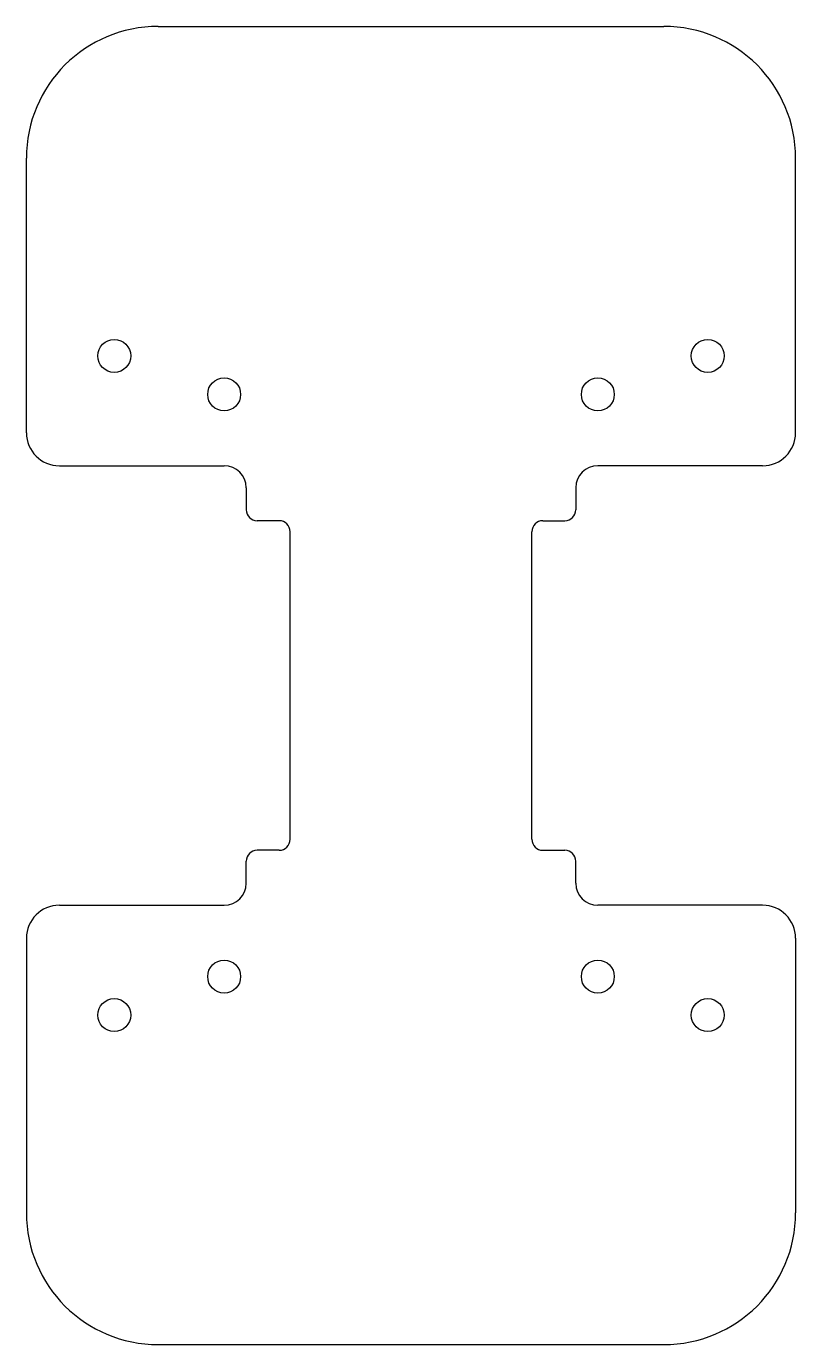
# Model space of a CAD drawing. Header units: millimetres. Extents: x -35 to 35, y -60 to 60.
import ezdxf

# ---------------------------------------------------------------- set-up
doc = ezdxf.new("R2010")
doc.units = ezdxf.units.MM

msp = doc.modelspace()

# ---------------------------------------------------------------- linework, layer by layer
at = {"color": 7, "linetype": 'Continuous', "lineweight": 25}
for p, q in [((-23, 60), (23, 60)), ((-35, 23), (-35, 48)), ((35, 23), (35, 48)), ((-32, 20), (-17, 20)), ((32, 20), (17, 20)), ((-15, 18), (-15, 16)), ((15, 18), (15, 16)), ((-12, 15), (-14, 15)), ((12, 15), (14, 15)), ((-11, -14), (-11, 14)), ((11, -14), (11, 14)), ((-12, -15), (-14, -15)), ((12, -15), (14, -15)), ((-15, -18), (-15, -16)), ((15, -18), (15, -16)), ((-32, -20), (-17, -20)), ((32, -20), (17, -20)), ((-35, -23), (-35, -48)), ((35, -23), (35, -48)), ((-23, -60), (23, -60))]:
    msp.add_line(p, q, dxfattribs=at)
for centre in [(-27, 30), (27, 30), (-17, 26.5), (17, 26.5), (-17, -26.5), (17, -26.5), (-27, -30), (27, -30)]:
    msp.add_circle(centre, 1.5, dxfattribs=at)
for centre, radius, start, end in [((-23, 48), 12, 90, 180), ((23, 48), 12, 0, 90), ((-32, 23), 3, 180, 270), ((32, 23), 3, 270, 0), ((-17, 18), 2, 0, 90), ((17, 18), 2, 90, 180), ((-14, 16), 1, 180, 270), ((14, 16), 1, 270, 0), ((-12, 14), 1, 0, 90), ((12, 14), 1, 90, 180), ((-12, -14), 1, 270, 0), ((12, -14), 1, 180, 270), ((-14, -16), 1, 90, 180), ((14, -16), 1, 0, 90), ((-17, -18), 2, 270, 0), ((17, -18), 2, 180, 270), ((-32, -23), 3, 90, 180), ((32, -23), 3, 0, 90), ((-23, -48), 12, 180, 270), ((23, -48), 12, 270, 0)]:
    msp.add_arc(centre, radius, start, end, dxfattribs=at)

doc.saveas('drawing.dxf')
